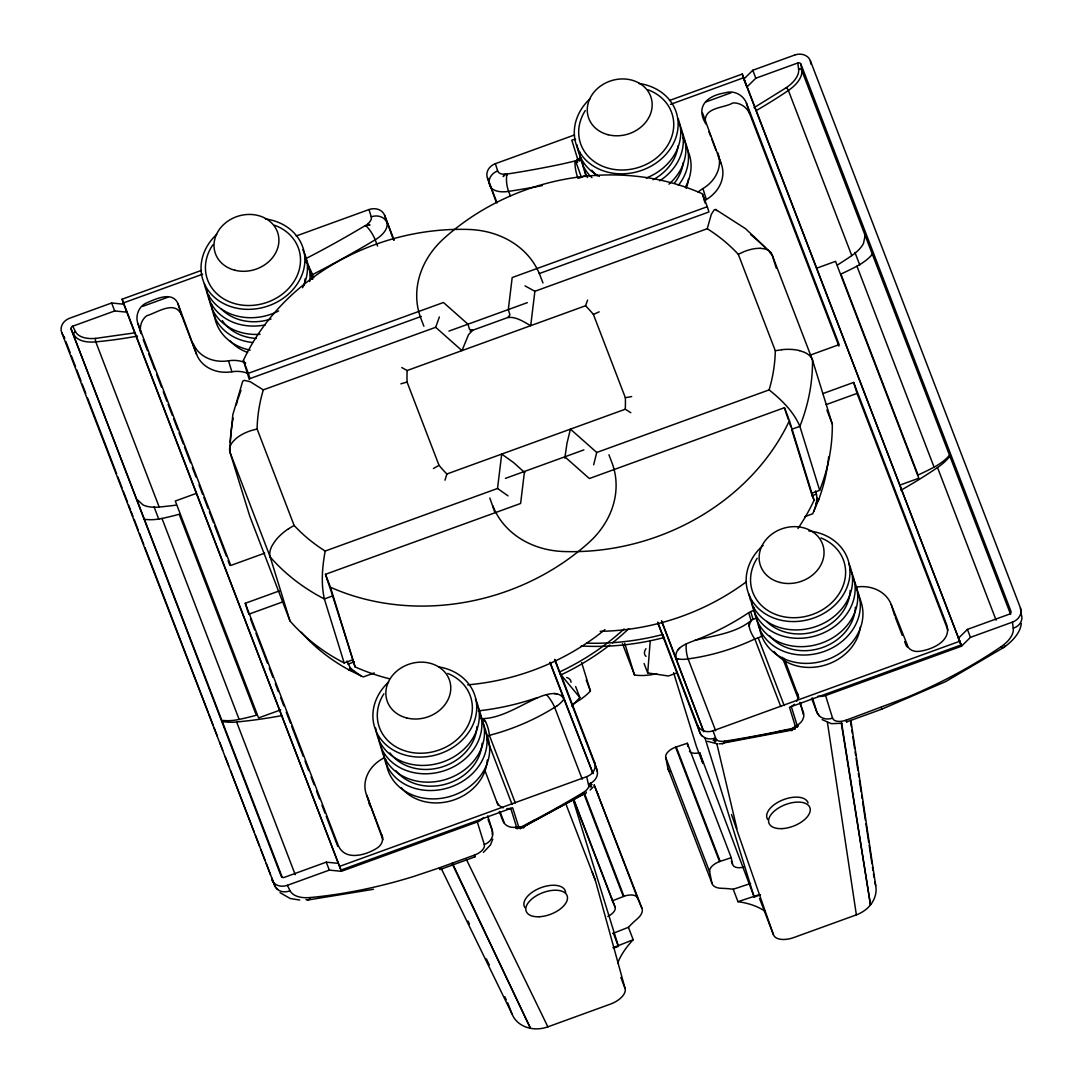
<?xml version="1.0" encoding="UTF-8"?>
<svg xmlns="http://www.w3.org/2000/svg" width="1083" height="1083" viewBox="0 0 1083 1083"><rect width="100%" height="100%" fill="white"/><g stroke="black" fill="none" stroke-linecap="round" stroke-linejoin="round"><path stroke-width="1.5" d="M705.277 121.269C704.532 107.027 724.256 108.178 732.907 102.926C740.23 102.56 747.175 107.312 749.829 114.081L838.905 346.127M677.105 672.854L668.441 675.995L647.688 672.936L650.247 640.73M804.872 516.632L812.764 513.762C815.716 506.709 818.518 498.424 815.499 490.924M229.623 448.931L232.791 414.775L242.727 381.189L244.365 380.363L250.214 381.73L263.304 389.866L435.664 327.296L439.36 316.953M1021.35 623.524C1020.01 633.569 1012.077 641.393 1004.212 647.174L945.676 681.586L881.697 709.203L846.662 721.914L846.243 721.102M564.825 458.19L566.964 443.353L570.43 429.139L596.747 452.464L769.106 389.894C781.52 399.817 793.582 411.486 799.863 426.336L819.655 490.328L811.397 493.334L791.605 429.342L799.863 426.336A218.969 186.384 -17.2 0 0 812.507 360.111L772.314 255.398A218.969 186.384 -17.2 0 0 770.067 252.881M263.304 389.866A186.438 158.7 -17.2 0 0 257.104 429.003L294.116 525.431A186.438 158.7 -17.2 0 0 325.171 551.044L497.53 488.474L501.7 454.088L513.721 462.685L524.835 472.702M770.758 252.488L745.497 228.662L715.66 209.506L714.239 209.777L711.314 214.353L707.24 228.716L534.88 291.286L530.711 325.672C523.725 321.854 516.239 316.507 507.9 317.481A32.828 17.206 -21 0 1 509.931 314.815L508.306 309.562L512.191 277.546L707.307 206.704L702.353 193.776A217.71 185.315 -17.2 0 0 443.922 238.45A87.588 74.551 -17.2 0 0 420.935 318.551L423.886 326.227M524.497 471.457L520.612 503.473L325.482 574.301L327.12 579.567A32.531 0.961 70 0 1 332.63 595.948L355.102 666.911A217.71 185.315 -17.2 0 0 389.542 678.797M492.291 834.627L492.237 830.336L487.743 815.81M575.615 139.301A12.509 10.654 -17.2 0 0 573.679 139.599L571.797 140.14L577.605 158.93L577.185 160.067A2.504 1.313 -21 0 1 576.346 160.717L561.4 164.169A613.1 321.258 -21 0 1 507.101 174.052L504.353 174.268A12.509 6.552 -21 0 1 497.639 170.952L495.391 163.682L574.518 134.955M803.261 714.401L800.323 702.42M377.574 246.058L375.178 239.817A12.509 3.384 59.1 0 0 366.406 226.293L367.733 223.87A12.509 6.552 -21 0 0 371.252 216.83L369.005 209.561L296.214 235.986M325.171 551.044C322.328 566.761 320.839 583.223 324.372 598.953L344.164 662.945L352.422 659.94M669.47 100.489L742.261 74.064L961.122 644.94L789.48 707.24L795.328 726.273L792.77 728.317L792.296 730.023A12.509 2.897 77.4 0 1 790.996 730.429M593.66 464.769L596.747 452.464M201.248 270.466L122.122 299.192L340.983 870.055L512.625 807.756L518.73 826.925L521.316 826.884L534.285 820.142A613.1 321.258 -21 0 0 583.128 792.594A12.509 6.552 -21 0 0 588.868 786.461L586.702 776.673A12.509 10.654 -17.2 0 0 594.635 762.459L559.843 671.839A231.478 197.038 -17.2 0 0 624.119 628.966M510.418 196.064L508.617 191.38A12.509 4.075 81.2 0 1 506.79 175.338L507.101 174.052M780.789 706.603L754.837 638.984A12.509 4.481 64 0 1 749.111 626.055L750.153 622.563A2.41 1.205 -39.1 0 0 750.803 621.75A2.545 1.259 -39.4 0 0 751.088 620.532L748.664 612.721L750.668 611.597A12.509 10.654 -17.2 0 1 752.847 610.798M444.978 480.189L446.859 474.002L625.27 409.225L630.834 412.718M401.739 367.543L407.14 370.521L585.551 305.758L587.595 300.086M492.765 839.176L490.464 844.943L483.37 852.429M722.05 743.466A12.509 4.075 81.2 0 0 723.891 742.952L724.784 741.165A613.1 321.258 -21 0 0 779.083 731.269L792.77 728.317M374.271 672.949L363.238 676.956L349.064 669.971L350.053 667.521L347.007 660.996M813.807 511.352L818.762 499.466A211.456 179.995 -17.2 0 0 828.657 456.945M521.316 826.884L521.546 828.224L520.124 828.63L520.882 827.033M748.664 612.721A231.478 197.038 -17.2 0 1 695.083 640.337C687.015 643.546 673.897 647.363 676.076 658.423L703.801 731.77L661.699 621.669M504.353 174.268L503.175 176.583L505.693 174.214L506.79 175.338M679.677 647.932L677.944 649.732M816.162 503.365L818.762 499.466L816.826 498.072M571.865 706.17L579.865 697.56L575.642 686.554M724.784 741.165A12.509 6.552 -21 0 1 716.784 740.014L715.01 741.896L716.134 739.445L713.074 730.795A12.509 10.654 -17.2 0 1 697.506 725.109L662.715 634.489A231.478 197.038 -17.2 0 1 586.972 643.126M794.732 55.016L752.766 70.26L743.818 79.086L746.877 87.046L755.812 78.22L797.792 62.976A2.504 2.139 -17.2 0 1 800.919 64.114L1010.967 611.326A2.504 2.139 -17.2 0 1 1009.37 614.169L967.403 629.399L958.455 638.239L961.514 646.199L825.571 695.543A12.509 10.654 -17.2 0 1 817.936 696.152M961.514 646.199L970.449 637.359L1012.429 622.129A12.536 10.668 -17.2 0 0 1020.416 607.888L810.355 60.689A12.536 10.668 -17.2 0 0 794.732 55.03M590.14 790.021L593.254 786.989M594.635 762.459L596.882 769.729A12.509 10.654 -17.2 0 1 590.736 783.158L589.098 784.728L592.008 784.552L589.071 785.568L591.291 786.8L588.868 786.461M519.285 827.155L517.471 828.766L516.429 828.481L518.974 827.074L515.684 827.981L518.54 826.749L516.55 827.087A12.509 10.654 -17.2 0 1 502.864 820.86L499.277 811.519M556.96 705.899C536.166 719.18 513.274 729.143 489.381 735.343A15.081 7.933 -17.9 0 1 486.727 736.426M305.325 258.918L316.588 253.029A613.1 321.258 -21 0 0 365.431 225.481L370.007 224.926L367.733 223.87M797.792 62.976L798.618 69.082A31.285 16.394 -21 0 1 786.231 87.709L753.998 107.718M534.285 820.142L522.412 827.371L521.722 826.708M288.592 528.734L294.116 525.431M433.444 468.533L439.021 465.338A186.438 158.7 -17.2 0 0 446.859 474.002M755.257 618.61A12.509 10.654 -17.2 0 0 753.091 619.408L751.088 620.532C736.237 633.122 713.751 635.653 695.083 640.337M584.766 793.46L522.412 827.371L584.766 793.46A12.509 3.384 59.1 0 0 586.35 792.039M550.083 662.2L593.078 773.695L563.945 699.117C559.383 690.616 548.323 693.743 541.026 696.355C521.816 703.991 501.74 718.99 480.73 718.665M816.609 500.63L818.762 499.466M585.646 175.311L581.395 177.26A15.013 7.865 -21 0 1 578.66 178.099M707.24 228.716A186.438 158.7 -17.2 0 1 738.295 254.329L744.007 251.649A33.113 17.166 -32 0 1 760.144 248.332M585.551 305.758A186.438 158.7 -17.2 0 1 593.389 314.408L599.17 311.85M794.38 727.6L795.071 728.832L793.704 729.428L793.189 728.196M588.949 783.943L590.736 783.158M439.698 869.324L439.454 867.808L474.489 855.096A12.509 6.552 -21 0 0 484.304 844.55A12.509 10.654 -17.2 0 0 492.237 830.336L488.027 819.371M439.86 869.595L474.896 856.883L474.489 855.096M795.301 726.043L797.088 725.244A12.509 10.654 -17.2 0 0 803.234 711.815L799.647 702.474M846.662 721.914L846.256 720.127A12.509 6.552 -21 0 1 832.556 718.124A12.509 10.654 -17.2 0 1 816.975 712.452L811.573 698.345M573.327 798.943L612.437 900.812L623.957 896.277A12.509 6.552 -21 0 1 637.521 897.942L641.908 908.204A18.763 9.828 -21 0 1 637.237 918.898A100.096 52.444 -21 0 0 628.411 927.292L612.87 933.438M612.992 947.72L633.189 939.733L628.411 927.292M846.256 720.127L906.809 697.452A300.302 157.346 -21 0 0 1000.868 646.862A12.509 4.359 55.8 0 0 1004.889 645.793M123.679 304.201L111.63 302.996L69.664 318.226A12.536 10.668 -17.2 0 0 61.663 332.467L274.716 885.596A43.794 22.946 -21 0 0 277.681 889.441M670.458 104.388L743.425 77.827L742.261 74.064M338.316 863.354L326.267 862.149L284.301 877.379A2.504 2.139 -17.2 0 1 281.174 876.255L71.126 329.042A2.504 2.139 -17.2 0 1 72.723 326.2L114.69 310.956L126.738 312.161M142.536 306.421L167.838 297.243M705.778 101.964L731.066 92.786M421.301 316.385L249.97 378.59L248.345 373.324L443.461 302.495L467.964 324.196L469.589 329.462A32.828 17.206 -21 0 1 472.702 330.261L468.533 334.661L461.981 350.621L435.664 327.296M539.199 273.593L708.945 211.97L707.307 206.704M448.917 331.114L527.367 302.644M470.117 331.195L508.915 317.116M195.847 493.564L175.297 501.023L258.566 717.921L280.687 709.893M816.596 268.218L835.562 261.341L918.817 478.239L899.851 485.116M264.685 553.156L230.76 565.461L138.055 323.966C134.82 315.843 138.935 305.677 147.274 302.631C155.938 298.894 172.481 290.894 177.923 303.565L196.578 354.303A34.277 29.173 -17.2 0 0 231.897 371.767A28.28 24.083 -17.2 0 1 248.088 373.473M809.854 355.251L839.149 344.611L746.444 103.115C743.331 94.857 733.529 89.889 725.096 92.867C707.145 95.575 695.069 106.581 705.981 124.085M505.436 478.375L583.886 449.892M248.183 612.68L245.272 603.272L279.197 590.966M822.823 393.616L853.661 382.421L946.366 623.93C952.769 640.716 932.287 649.732 918.912 651.37A11.994 10.207 -17.2 0 1 908.326 647.512L891.241 604.558A34.277 29.173 -17.2 0 0 855.908 587.094M797.941 528.518A217.71 185.315 -17.2 0 0 814.064 500.292L789.426 420.624L784.458 407.682L589.342 478.524L564.825 456.809M248.67 614.251L282.595 601.945M826.221 404.595L857.046 393.4L853.661 382.421M332.63 595.948L324.372 598.953A218.969 186.384 -17.2 0 1 270.195 556.987L229.989 452.261A218.969 186.384 -17.2 0 1 230.016 447.279M347.995 664.177L354.344 661.862M811.709 495.838L816.474 494.105M271.725 879.68A12.536 10.668 -17.2 0 0 287.347 885.325L329.327 870.109L341.375 871.314L477.319 821.97A12.509 10.654 -17.2 0 0 483.492 817.557M339.818 866.292L586.702 776.673M713.074 730.795L959.958 641.177M613.695 948.072L618.407 946.352L573.042 799.674M689.438 751.385A12.075 6.322 -21 0 0 699.686 752.726L754.201 897.062L760.483 894.788M440.998 867.997L511.961 1013.823A28.754 24.476 -17.3 0 0 530.48 1028.309A28.93 24.625 -17.3 0 0 547.876 1026.846L610.325 1004.144A18.763 9.828 -21 0 0 625.081 988.495L595.284 880.154L592.266 872.289M874.712 882.144A28.754 24.476 -17.1 0 1 870.488 904.887A28.93 24.625 -17.1 0 1 856.369 914.864L793.893 937.512A18.763 9.828 -21 0 1 773.411 934.643L759.535 898.484M341.375 871.314L123.286 302.956L202.656 274.202M750.614 883.484L733.218 889.251A100.096 52.444 -21 0 0 721.495 888.304A18.763 9.828 -21 0 1 711.829 882.821L667.913 768.402L665.693 757.355A12.509 6.552 -21 0 1 675.602 747.162L687.312 743.276L731.242 857.695L732.541 864.193A12.075 6.322 -21 0 0 743.601 867.145M711.829 882.821L709.622 871.774A12.509 6.552 -21 0 1 719.518 861.581L731.242 857.695M439.454 867.808L413.544 876.513A300.302 157.346 -21 0 1 310.334 897.536A12.509 5.022 84.7 0 1 305.975 899.513M733.218 889.251L737.983 901.679L758.547 894.869M577.605 158.93L581.422 158.091M658.071 623.794L699.753 732.379A12.509 10.654 -17.2 0 0 713.44 738.606L715.322 738.065M518.432 826.546L516.55 827.087L510.743 808.297A12.509 10.654 -17.2 0 1 506.871 808.608M400.913 383.815L407.059 382.055A186.438 158.7 -17.2 0 1 407.14 370.521M257.104 429.003L250.945 430.641A33.113 17.49 -10 0 0 235.945 438.629L232.628 441.972A32.26 16.854 -10.7 0 0 229.989 452.261L249.794 516.253L289.987 620.979A218.969 186.384 -17.2 0 0 344.164 662.945M301.236 632.228A211.456 179.995 -17.2 0 0 349.064 669.971L351.799 669.375L360.829 675.792M724.378 742.193L792.58 729.306L779.083 731.269M723.891 742.952L792.296 730.023M135.375 332.779L95.697 338.383A31.285 16.394 -21 0 1 75.444 331.601L72.723 326.186M593.389 314.408L625.351 397.705L631.687 396.568M307.586 900.054L373.513 889.278M769.106 389.894A186.438 158.7 -17.2 0 0 775.306 350.757L781.669 349.741M842.046 723.268L831.351 723.674L822.146 719.613M556.689 693.743L554.158 693.499M719.017 743.845L722.713 743.601M577.632 159.133L580.826 158.971L579.486 158.389M299.747 900.041L290.23 898.511L280.01 892.636M794.963 727.086L797.264 727.207L797.927 726.3L795.152 726.815L798.252 725.407L795.328 726.273L797.088 725.244L791.28 706.454A12.509 10.654 -17.2 0 0 794.408 704.221M713.44 738.606L715.646 738.796L713.183 740.569L716.784 740.014M577.523 159.594L580.502 159.864L577.388 159.824L579.825 160.771L577.185 160.067M717.366 743.831L707.456 741.327M760.171 248.291L764.571 248.873A32.26 16.556 -31.3 0 1 772.314 255.398L776.267 268.191M678.161 658.924L676.076 658.423L661.578 620.654M349.064 669.971L353.857 671.189M799.457 350.635L804.236 352.219A32.26 16.854 -10.7 0 1 812.507 360.111L832.299 424.103A218.969 186.384 -17.2 0 1 819.655 490.328M524.984 285.871L534.88 291.286M793.622 728.033L795.071 728.832M583.128 792.594L584.008 793.162M497.53 488.474L508.035 495.865M515.332 802.963L489.381 735.343A12.509 3.777 76 0 0 485.55 721.738L482.652 719.667A2.41 1.245 -2.7 0 1 481.664 719.45M365.431 225.481L366.406 226.293M715.66 209.506L716.973 210.725M350.053 667.521L351.799 669.375M819.33 715.904L816.975 712.452L812.494 697.926M504.272 822.931L499.953 811.465M560.967 674.79L579.865 697.56M576.346 160.717L577.645 162.396L576.007 160.893L575.994 162.139L581.395 177.26M137.284 499.696L143.078 504.962A33.79 17.707 -21 0 0 159.174 507.034A302.793 158.66 -21 0 0 175.839 505.165M484.128 719.545L485.55 721.738M474.896 856.883L474.476 856.071M196.578 354.303L181.321 314.544C174.661 299.747 156.683 313.001 146.719 315.722C141.399 319.796 139.003 327.215 141.101 333.578M71.126 329.042L282.135 877.04M61.677 332.467L64.669 338.397A12.509 10.64 -26.7 0 1 64.208 336.772M287.361 885.339L290.082 890.754A31.285 16.394 -21 0 0 310.334 897.536M466.421 859.482L547.876 1026.846M467.951 921.078L469.426 924.097M486.389 958.942L489.326 965.007M504.813 996.82L506.289 999.853M452.044 863.395L530.48 1028.322L452.41 863.286M575.533 161.069L575.994 162.139L575.181 161.177L574.978 162.436A12.509 2.897 77.4 0 0 577.984 178.262M594.229 784.999L641.908 908.204M612.437 900.812L615.022 906.85A12.075 6.322 -21 0 1 607.82 916.435M566.152 804.655L595.284 880.154M1010.615 614.386L801.758 70.327L800.906 64.114M854.934 252.407L859.767 264.997M949.06 457.229A43.794 22.946 -21 0 1 937.512 467.545L996.116 620.207M856.937 266.174L934.074 467.139A164.684 86.288 -21 0 1 918.032 475.031L840.882 274.053A164.684 86.288 -21 0 0 856.937 266.174A37.269 19.535 -21 0 0 872.79 253.747M837.43 264.997A302.793 158.66 -21 0 0 851.78 255.615L788.383 90.458A2.504 0.866 55.8 0 0 786.231 87.709M752.766 70.26L755.812 78.22M967.403 629.399L970.449 637.359M743.425 77.827L961.122 644.94M857.046 393.4L947.936 630.171M826.898 410.037L832.299 424.103M702.583 113.106L721.237 163.844A34.277 29.173 -17.2 0 1 706.333 199.543A28.28 24.083 -17.2 0 0 704.316 200.856M708.918 131.733L710.678 136.323M711.856 139.382L715.958 150.077M718.3 156.196L721.237 163.844M895.221 617.066L902.261 635.423M904.603 641.529L906.376 646.118M738.295 254.329L775.306 350.757M811.925 494.728L814.064 500.292M784.106 658.329L798.875 697.723M782.319 657.327L798.455 699.361M758.208 637.846L784.2 705.575M715.673 730.781L688.111 658.965A12.509 3.966 82.1 0 1 686.297 643.925M542.976 282.988L540.024 275.326A87.588 74.551 -17.2 0 0 468.695 229.461A217.71 185.315 -17.2 0 0 243.377 360.395L249.293 379.51M608.917 454.792L611.868 462.455A87.588 74.551 -17.2 0 1 588.881 542.556A217.71 185.315 -17.2 0 1 330.45 587.23L325.482 574.301M495.391 163.682A12.509 10.654 -17.2 0 0 487.445 177.91L497.043 202.9M657.719 622.062L663.689 637.63A231.478 197.038 -17.2 0 1 581.246 645.955M731.512 814.578L773.411 934.643M496.339 202.48L487.445 177.91M702.826 763.244L696.531 746.837L673.599 672.678M731.336 861.053L732.541 864.193M676.239 746.945L720.168 861.364M644.074 663.513L647.688 672.936M675.602 747.162L719.518 861.581M622.495 643.695L634.516 674.993A43.794 22.946 -21 0 0 656.691 673.68M665.693 757.355L709.622 871.774M586.228 680.043L590.425 691.008A43.794 22.946 -21 0 1 572 704.424M369.005 209.561A12.509 10.654 -17.2 0 1 384.587 215.246L394.171 240.25M554.848 659.412L560.818 674.966A231.478 197.038 -17.2 0 0 609.77 645.008M393.481 239.83L384.587 215.246M554.591 659.561L596.882 769.729A25.031 13.118 -21 0 1 597.18 771.299M489.827 498.018L494.674 511.839M550.056 662.918L563.945 699.117L562.564 700.891A25.153 13.483 -21.3 0 1 557 705.913M594.201 785.094L637.521 897.942M582.234 779.219L554.672 707.402A12.509 3.263 58.2 0 0 546.468 694.69M584.238 792.824L623.957 896.277M583.615 793.067L623.321 896.521M574.098 800.269L615.022 906.85M407.059 382.055L439.021 465.338M613.262 932.923L618.407 946.352M620.857 977.489L625.081 988.495M313.732 277.776L312.527 274.622A12.509 2.166 62.8 0 0 308.452 266.107M486.646 738.227L512.042 804.371M484.94 770.527L498.018 805.197M507.765 1002.885L511.961 1013.823M243.377 360.395L248.345 373.324M384.451 757.315A28.28 24.083 -17.2 0 1 381.487 759.318A34.277 29.173 -17.2 0 0 366.568 795.03L382.678 837.525M366.568 795.03L382.881 839.636M245.272 603.272L337.977 844.781C344.435 861.472 365.702 855.408 377.209 848.016A11.994 10.207 -17.2 0 0 382.597 838.364L381.825 834.776M143.267 339.669L147.505 350.73M148.723 353.884L154.774 369.669M156.602 374.407L161.448 387.024M163.262 391.762L166.904 401.238M168.109 404.392L172.346 415.439M173.564 418.593L177.802 429.653M179.02 432.807L183.257 443.854M184.476 447.008L190.527 462.793M192.341 467.531L195.982 477.007M199.015 484.9L202.643 494.362M203.861 497.517L208.098 508.577M209.317 511.731L213.554 522.778M214.759 525.932L226.279 555.931M228.093 560.656L229.907 565.394M250.484 618.989L254.722 630.035M255.94 633.189L267.447 663.189M269.274 667.927L272.902 677.389M275.326 683.711L278.358 691.604M280.781 697.912L283.814 705.805M286.237 712.113L290.474 723.173M291.693 726.327L303.199 756.313M305.013 761.051L308.655 770.527M311.078 776.836L314.111 784.728M316.534 791.037L319.566 798.929M321.989 805.251L325.008 813.143M326.227 816.298L337.734 846.283M111.63 302.996L114.69 310.956M326.267 862.149L329.327 870.109M159.174 507.034L95.778 341.876A2.504 1.002 84.7 0 1 95.697 338.383M161.99 518.446L239.14 719.423A164.684 86.288 -21 0 0 256.333 715.24L179.182 514.263A164.684 86.288 -21 0 1 161.99 518.446A37.269 19.535 -21 0 1 143.538 519.109M154.043 506.844L158.876 519.434M221.677 721.292A43.794 22.946 -21 0 0 236.622 721.982L295.226 874.644M65.873 341.538L70.097 352.557M71.302 355.698L75.539 366.717M76.744 369.872L80.968 380.878M82.186 384.032L85.801 393.467M87.615 398.192L116.612 473.731M117.83 476.886L122.054 487.905M123.259 491.046L127.496 502.065M128.701 505.219L130.515 509.931M131.111 511.514L132.925 516.225M134.13 519.353L138.353 530.345M139.558 533.486L143.768 544.478M144.973 547.619L208.261 712.479M208.87 714.063L213.094 725.069M214.299 728.223L217.331 736.088M219.741 742.383L222.76 750.262M225.183 756.557L228.797 765.992M230.611 770.717L254.18 832.096M255.385 835.237L259.609 846.256M260.827 849.41L265.051 860.416M266.256 863.571L270.493 874.59M271.698 877.731L274.716 885.596A12.509 10.64 -26.7 0 0 290.082 890.754M746.444 103.115L749.829 114.081M906.498 644.317L907.351 647.065M891.241 604.558L894.626 615.537M784.458 407.682L786.082 412.948A32.531 0.961 70 0 1 788.316 419.351M717.839 152.865A34.277 29.173 -17.2 0 1 702.935 188.564L706.333 199.543M702.353 193.776L705.304 203.333M825.571 695.543L832.556 718.124M750.668 611.597L753.091 619.408M704.843 737.482L754.201 897.062M697.506 725.109L699.753 732.379A25.031 13.118 -21 0 0 702.677 736.291M699.686 752.726L702.935 763.244M662.715 634.489L663.689 637.63M624.715 643.329L634.516 674.993M581.612 662.498L590.425 691.008M559.843 671.839L560.818 674.966M477.319 821.97L484.304 844.55M330.45 587.23L355.102 666.911M193.18 343.325A34.277 29.173 -17.2 0 0 228.499 360.788L231.897 371.767M270.195 556.987L289.987 620.979M177.923 303.565L181.321 314.544M138.055 323.966L140.966 333.374M122.122 299.192L123.286 302.956M881.291 707.416L881.752 709.175M716.851 743.777L736.941 828.725M687.312 743.276L687.962 746.525M841.301 723.173L870.488 904.887L841.626 723.024M850.886 720.466L875.7 885.569M850.602 721.752L851.346 726.761M851.847 730.104L852.348 733.448M852.862 736.792L854.609 748.488M855.123 751.832L855.624 755.162M856.125 758.506L857.885 770.203M858.386 773.546L858.887 776.89M859.388 780.234L861.147 791.93M861.648 795.26L862.149 798.604M862.65 801.948L865.412 820.332M865.913 823.662L868.674 842.046M869.189 845.39L871.95 863.76M872.451 867.104L872.952 870.448M873.453 873.791L873.954 877.135M827.439 722.51L856.369 914.864M1020.403 607.901L1021.323 614.575A12.509 10.573 -7.8 0 1 1013.255 628.221A31.285 16.394 -21 0 1 1000.868 646.862M1012.429 622.129L1013.255 628.221M810.355 60.689L810.815 64.019M748.949 623.402L749.111 626.055M520.03 827.195L520.124 828.63M865.155 235.471L863.476 243.445A33.79 17.707 -21 0 1 851.78 255.615M647.796 89.727A48.112 40.951 -17.2 0 1 668.103 144.635A48.112 40.951 -17.2 0 1 602.879 166.362A48.112 40.951 -17.2 0 1 585.307 110.534M688.436 179.25A47.544 40.477 -17.2 0 1 686.148 188.401M638.659 83.432A52.553 44.728 -17.2 0 1 673.464 143.389A52.553 44.728 -17.2 0 1 596.354 167.797A52.553 44.728 -17.2 0 1 589.978 98.837M678.188 118.819A52.553 44.728 -17.2 0 1 646.267 178.005M599.4 176.407A52.553 44.728 -17.2 0 1 577.104 144.905M682.994 137.879A52.553 44.728 -17.2 0 1 678.364 185.369M586.133 176.61A52.553 44.728 -17.2 0 1 584.861 170.004M686.432 147.721A52.553 44.728 -17.2 0 1 685.417 187.075M683.265 162.531A47.544 40.477 -17.2 0 1 674.492 183M678.662 122.623A52.553 44.728 -17.2 0 1 659.669 180.834M591.914 177.666A52.553 44.728 -17.2 0 1 579.554 151.606M682.019 132.492A52.553 44.728 -17.2 0 1 668.969 184.137M587.555 177.436A52.553 44.728 -17.2 0 1 582.478 163.303M678.093 145.799A47.544 40.477 -17.2 0 1 653.13 179.697M597.099 175.839A47.544 40.477 -17.2 0 1 591.738 170.221M447.726 673.45A48.112 40.951 -17.2 0 1 466.231 728.656A48.112 40.951 -17.2 0 1 401.048 749.395A48.112 40.951 -17.2 0 1 383.91 693.756M487.255 760.076A47.544 40.477 -17.2 0 1 452.802 800.296A47.544 40.477 -17.2 0 1 401.211 787.571M438.899 666.898A52.553 44.728 -17.2 0 1 471.592 727.532A52.553 44.728 -17.2 0 1 394.496 750.776A52.553 44.728 -17.2 0 1 388.58 682.06M475.451 698.982A52.553 44.728 -17.2 0 1 439.698 762.974A52.553 44.728 -17.2 0 1 375.693 728.128M483.208 724.067A52.553 44.728 -17.2 0 1 447.469 788.072A52.553 44.728 -17.2 0 1 383.463 753.226M485.807 732.433A52.553 44.728 -17.2 0 1 449.107 796.709A52.553 44.728 -17.2 0 1 385.914 759.928M482.084 743.344A47.544 40.477 -17.2 0 1 447.631 783.564A47.544 40.477 -17.2 0 1 396.04 770.839M477.265 705.845A52.553 44.728 -17.2 0 1 444.165 770.758A52.553 44.728 -17.2 0 1 378.495 738.159M480.622 715.714A52.553 44.728 -17.2 0 1 445.817 779.422A52.553 44.728 -17.2 0 1 381.081 746.525M476.913 726.612A47.544 40.477 -17.2 0 1 441.593 767.102A47.544 40.477 -17.2 0 1 389.921 752.888M310.577 275.529A15.013 7.865 -21 0 0 312.527 274.622A625.622 327.811 -21 0 0 375.178 239.817A25.031 13.118 -21 0 0 386.834 222.516A12.509 10.654 -17.2 0 0 371.252 216.83M305.663 261.653A12.509 2.166 62.8 0 1 306.57 262.979M503.189 807.85A12.509 10.654 -17.2 0 1 497.043 802.07M228.499 360.788A28.28 24.083 -17.2 0 1 245.733 362.94M604.95 629.589A217.71 185.315 -17.2 0 1 467.653 684.849M369.966 806.009A34.277 29.173 -17.2 0 1 368.856 802.232M368.613 800.933A34.277 29.173 -17.2 0 1 368.342 798.32M537.412 697.574A231.478 197.038 -17.2 0 1 478.32 710.854M523.928 826.708A12.509 2.166 62.8 0 1 522.981 827.791M628.709 628.722A231.478 197.038 -17.2 0 1 612.396 642.936M230.192 442.284A218.969 186.384 -17.2 0 1 233.156 418.187M236.284 404.92A218.969 186.384 -17.2 0 1 237.556 400.534M238.016 399.072A218.969 186.384 -17.2 0 1 240.981 390.354M270.181 556.987A32.26 16.556 -31.3 0 1 272.28 545.331L275.177 540.959A33.113 16.759 -31.8 0 1 288.565 528.694M249.726 378.333A32.531 0.961 70 0 1 249.97 378.59M625.351 397.705A186.438 158.7 -17.2 0 1 625.27 409.225M274.541 225.223A48.112 40.951 -17.2 0 1 294.617 280.538A48.112 40.951 -17.2 0 1 228.757 301.494A48.112 40.951 -17.2 0 1 212.823 244.866M247.587 352.422A47.544 40.477 -17.2 0 1 230.354 341.037M265.403 218.928A52.553 44.728 -17.2 0 1 300.208 278.886A52.553 44.728 -17.2 0 1 223.098 303.308A52.553 44.728 -17.2 0 1 216.722 234.348M302.82 249.767A52.553 44.728 -17.2 0 1 302.536 287.74M278.575 310.997A52.553 44.728 -17.2 0 1 204.335 283.732M252.515 342.499A52.553 44.728 -17.2 0 1 211.456 303.836M310.577 274.852A52.553 44.728 -17.2 0 1 312.689 279.414M250.187 350.12A52.553 44.728 -17.2 0 1 214.19 313.867M256.4 338.41A47.544 40.477 -17.2 0 1 222.34 320.649M305.406 258.12A52.553 44.728 -17.2 0 1 309.724 281.539M265.349 324.873A52.553 44.728 -17.2 0 1 206.636 290.447M260.055 334.309A52.553 44.728 -17.2 0 1 208.87 295.469M308.763 267.988A52.553 44.728 -17.2 0 1 312.215 279.143M305.04 278.9A47.544 40.477 -17.2 0 1 304.174 285.046M271.007 318.984A47.544 40.477 -17.2 0 1 221.067 308.723M820.982 537.94A48.112 40.951 -17.2 0 1 839.487 593.146A48.112 40.951 -17.2 0 1 774.318 613.899A48.112 40.951 -17.2 0 1 757.166 558.259M860.308 626.976A47.544 40.477 -17.2 0 1 824.271 665.341A47.544 40.477 -17.2 0 1 773.952 651.397M808.879 530.954A52.553 44.728 -17.2 0 1 845.552 590.641A52.553 44.728 -17.2 0 1 767.752 615.266A52.553 44.728 -17.2 0 1 763.082 545.439M848.706 563.485A52.553 44.728 -17.2 0 1 818.531 625.554A52.553 44.728 -17.2 0 1 751.291 602.392M750.736 600.821A52.553 44.728 -17.2 0 1 749.165 594.296M856.477 588.57A52.553 44.728 -17.2 0 1 821.659 652.291A52.553 44.728 -17.2 0 1 756.936 619.395M858.291 595.433A52.553 44.728 -17.2 0 1 824.258 660.657A52.553 44.728 -17.2 0 1 759.305 626.082M855.38 607.184A47.544 40.477 -17.2 0 1 821.631 647.824A47.544 40.477 -17.2 0 1 769.742 635.883M849.681 568.873A52.553 44.728 -17.2 0 1 817.435 635.261A52.553 44.728 -17.2 0 1 751.548 600.997M853.12 578.715A52.553 44.728 -17.2 0 1 818.152 644.209A52.553 44.728 -17.2 0 1 753.998 607.698M850.196 590.452A47.544 40.477 -17.2 0 1 818.139 630.509A47.544 40.477 -17.2 0 1 766.669 621.425M949.94 454.725A37.269 19.535 -21 0 1 934.074 467.139M937.512 467.545A312.811 163.912 -21 0 1 900.812 490.301M756.232 110.561A302.793 158.66 -21 0 0 788.383 90.458A33.79 17.707 -21 0 0 801.758 70.327A2.504 2.112 -7.8 0 0 798.618 69.082M762.134 635.883A15.108 7.906 -24.1 0 1 754.81 638.984C732.961 649.394 709.46 656.271 685.444 659.249A25.153 13.497 -20.7 0 1 678.134 658.951M797.426 693.025A12.509 10.654 -17.2 0 1 796.682 701.31M698.142 192.084A28.28 24.083 -17.2 0 1 702.935 188.564M492.779 505.693A87.588 74.551 -17.2 0 0 564.108 551.545A217.71 185.315 -17.2 0 0 789.426 420.624M746.417 581.747A217.71 185.315 -17.2 0 1 600.185 631.321M497.639 170.952A12.509 10.654 -17.2 0 0 489.692 185.166A25.031 13.118 -21 0 0 508.617 191.38A625.622 327.811 -21 0 0 542.393 185.586M789.845 423.886A32.531 0.961 70 0 1 790.807 426.837M750.56 234.51A218.969 186.384 -17.2 0 1 765.424 247.98M781.669 349.687A33.113 17.071 -10.1 0 1 799.498 350.594M524.944 907.622A21.89 11.48 -21 0 1 541.338 887.546A21.89 11.48 -21 0 1 565.583 892.866M767.712 819.493A21.89 11.48 -21 0 1 782.508 800.039A21.89 11.48 -21 0 1 808.08 802.936M597.978 793.785A18.763 9.828 -21 0 1 598.398 795.707M566.639 677.471A15.487 8.109 -21 0 1 571.025 682.304M617.662 963.112A100.096 52.444 -21 0 1 633.189 939.733M239.14 719.423A37.269 19.535 -21 0 1 223.03 720.425M281.851 715.592A312.811 163.912 -21 0 1 236.622 721.982M137.487 336.068A302.793 158.66 -21 0 1 95.778 341.876A33.79 17.707 -21 0 1 73.901 334.552A2.504 2.125 -26.7 0 1 75.444 331.601M670.039 771.705A18.763 9.828 -21 0 1 667.913 768.402M646.064 656.379A15.487 8.109 -21 0 1 645.969 648.676M737.983 901.679A100.096 52.444 -21 0 1 765.194 911.439M608.077 134.725A32.856 27.968 -17.2 0 0 651.776 100.381A32.856 27.968 -17.2 0 0 599.292 86.992A32.856 27.968 -17.2 0 0 608.077 134.725M406.68 717.948A32.856 27.968 -17.2 0 0 450.379 683.603A32.856 27.968 -17.2 0 0 397.894 670.201A32.856 27.968 -17.2 0 0 406.68 717.948M234.821 270.222A32.856 27.968 -17.2 0 0 278.521 235.877A32.856 27.968 -17.2 0 0 226.036 222.489A32.856 27.968 -17.2 0 0 234.821 270.222M779.95 582.437A32.856 27.968 -17.2 0 0 823.649 548.106A32.856 27.968 -17.2 0 0 771.15 534.704A32.856 27.968 -17.2 0 0 779.95 582.437M539.293 916.746A21.89 11.48 -21 0 0 567.221 896.034A21.89 11.48 -21 0 0 533.418 897.726A21.89 11.48 -21 0 0 539.293 916.746M782.061 828.617A21.89 11.48 -21 0 0 809.989 807.904A21.89 11.48 -21 0 0 776.186 809.597A21.89 11.48 -21 0 0 782.061 828.617"/></g></svg>
